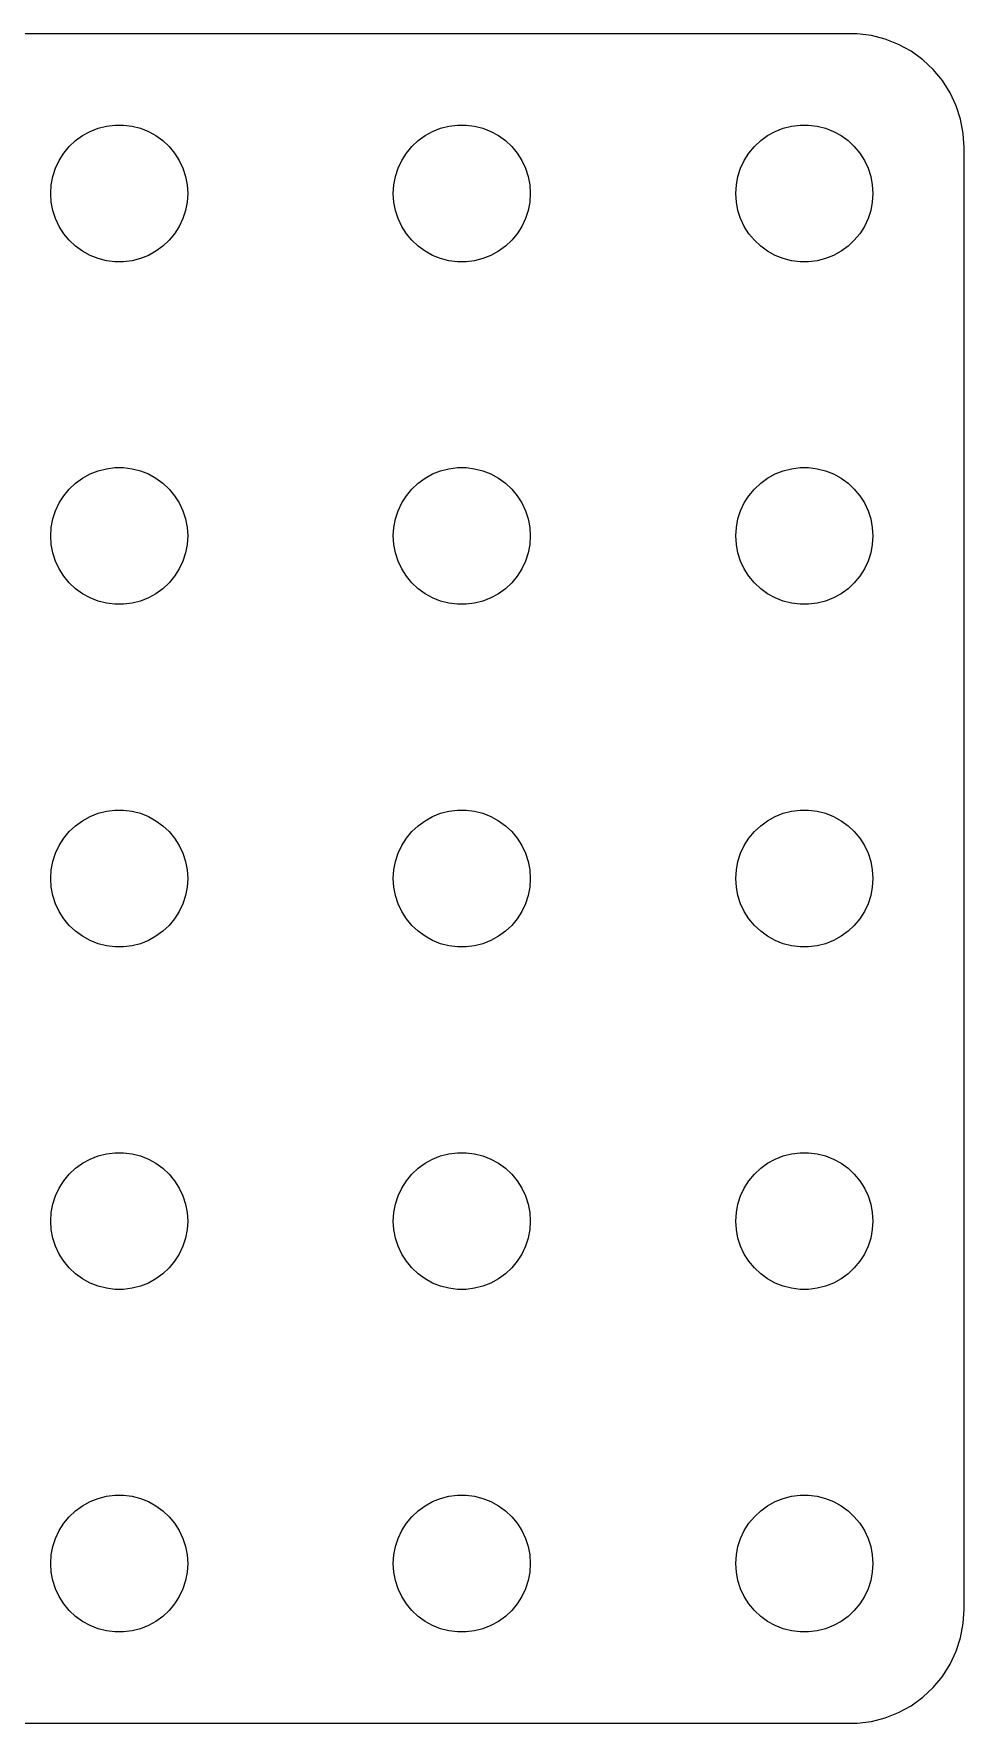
# Model space of a CAD drawing. Header units: metres. Extents: x -18 to 18, y 402 to 774.
# Drawn here: x -1.87 to 18.5, y 653.5 to 690.5 of the extents above; entities that cross this region are included whole.
import ezdxf

# ---------------------------------------------------------------- set-up
doc = ezdxf.new("R2010")
doc.units = ezdxf.units.M

msp = doc.modelspace()

# ---------------------------------------------------------------- linework, layer by layer
for p, q in [((16.157, 690.495), (-16.157, 690.495)), ((16.4684, 690.456), (16.157, 690.495)), ((16.7725, 690.378), (16.4684, 690.456)), ((17.0644, 690.262), (16.7725, 690.378)), ((17.3396, 690.111), (17.0644, 690.262)), ((17.5936, 689.926), (17.3396, 690.111)), ((17.8224, 689.711), (17.5936, 689.926)), ((18.0225, 689.469), (17.8224, 689.711)), ((18.1908, 689.204), (18.0225, 689.469)), ((18.3244, 688.92), (18.1908, 689.204)), ((18.4214, 688.622), (18.3244, 688.92)), ((-0.638657, 688.357), (-0.463516, 688.427)), ((-0.463516, 688.427), (-0.281067, 688.473)), ((-0.281067, 688.473), (-0.094177, 688.497)), ((-0.094177, 688.497), (0.094177, 688.497)), ((0.094177, 688.497), (0.281067, 688.473)), ((0.281067, 688.473), (0.463516, 688.427)), ((0.463516, 688.427), (0.638657, 688.357)), ((6.86133, 688.357), (7.03647, 688.427)), ((7.03647, 688.427), (7.21892, 688.473)), ((7.21892, 688.473), (7.40581, 688.497)), ((7.40581, 688.497), (7.59418, 688.497)), ((7.59418, 688.497), (7.78107, 688.473)), ((7.78107, 688.473), (7.96352, 688.427)), ((7.96352, 688.427), (8.13866, 688.357)), ((14.3613, 688.357), (14.5365, 688.427)), ((14.5365, 688.427), (14.7189, 688.473)), ((14.7189, 688.473), (14.9058, 688.497)), ((14.9058, 688.497), (15.0942, 688.497)), ((15.0942, 688.497), (15.2811, 688.473)), ((15.2811, 688.473), (15.4635, 688.427)), ((15.4635, 688.427), (15.6387, 688.357)), ((18.4803, 688.313), (18.4214, 688.622)), ((-1.21352, 687.882), (-1.09344, 688.027)), ((-1.09344, 688.027), (-0.956131, 688.156)), ((-0.956131, 688.156), (-0.803726, 688.266)), ((-0.803726, 688.266), (-0.638657, 688.357)), ((0.638657, 688.357), (0.803726, 688.266)), ((0.803726, 688.266), (0.956131, 688.156)), ((0.956131, 688.156), (1.09344, 688.027)), ((1.09344, 688.027), (1.21352, 687.882)), ((6.28647, 687.882), (6.40654, 688.027)), ((6.40654, 688.027), (6.54385, 688.156)), ((6.54385, 688.156), (6.69626, 688.266)), ((6.69626, 688.266), (6.86133, 688.357)), ((8.13866, 688.357), (8.30373, 688.266)), ((8.30373, 688.266), (8.45613, 688.156)), ((8.45613, 688.156), (8.59344, 688.027)), ((8.59344, 688.027), (8.71352, 687.882)), ((13.7865, 687.882), (13.9065, 688.027)), ((13.9065, 688.027), (14.0439, 688.156)), ((14.0439, 688.156), (14.1963, 688.266)), ((14.1963, 688.266), (14.3613, 688.357)), ((15.6387, 688.357), (15.8037, 688.266)), ((15.8037, 688.266), (15.9561, 688.156)), ((15.9561, 688.156), (16.0934, 688.027)), ((16.0934, 688.027), (16.2135, 687.882)), ((18.5, 688), (18.4803, 688.313)), ((-1.39465, 687.552), (-1.31445, 687.723)), ((-1.31445, 687.723), (-1.21352, 687.882)), ((1.21352, 687.882), (1.31445, 687.723)), ((1.31445, 687.723), (1.39465, 687.552)), ((6.10533, 687.552), (6.18553, 687.723)), ((6.18553, 687.723), (6.28647, 687.882)), ((8.71352, 687.882), (8.81445, 687.723)), ((8.81445, 687.723), (8.89465, 687.552)), ((13.6053, 687.552), (13.6855, 687.723)), ((13.6855, 687.723), (13.7865, 687.882)), ((16.2135, 687.882), (16.3145, 687.723)), ((16.3145, 687.723), (16.3947, 687.552)), ((18.5, 656), (18.5, 688)), ((-1.48816, 687.188), (-1.45287, 687.373)), ((-1.45287, 687.373), (-1.39465, 687.552)), ((1.39465, 687.552), (1.45287, 687.373)), ((1.45287, 687.373), (1.48816, 687.188)), ((6.01183, 687.188), (6.04712, 687.373)), ((6.04712, 687.373), (6.10533, 687.552)), ((8.89465, 687.552), (8.95287, 687.373)), ((8.95287, 687.373), (8.98816, 687.188)), ((13.5118, 687.188), (13.5471, 687.373)), ((13.5471, 687.373), (13.6053, 687.552)), ((16.3947, 687.552), (16.4529, 687.373)), ((16.4529, 687.373), (16.4882, 687.188)), ((-1.5, 687), (-1.48816, 687.188)), ((-1.48816, 686.812), (-1.5, 687)), ((1.48816, 687.188), (1.5, 687)), ((1.5, 687), (1.48816, 686.812)), ((6, 687), (6.01183, 687.188)), ((6.01183, 686.812), (6, 687)), ((8.98816, 687.188), (9, 687)), ((9, 687), (8.98816, 686.812)), ((13.5, 687), (13.5118, 687.188)), ((13.5118, 686.812), (13.5, 687)), ((16.4882, 687.188), (16.5, 687)), ((16.5, 687), (16.4882, 686.812)), ((-1.45287, 686.627), (-1.48816, 686.812)), ((-1.39465, 686.448), (-1.45287, 686.627)), ((1.45287, 686.627), (1.39465, 686.448)), ((1.48816, 686.812), (1.45287, 686.627)), ((6.04712, 686.627), (6.01183, 686.812)), ((6.10533, 686.448), (6.04712, 686.627)), ((8.95287, 686.627), (8.89465, 686.448)), ((8.98816, 686.812), (8.95287, 686.627)), ((13.5471, 686.627), (13.5118, 686.812)), ((13.6053, 686.448), (13.5471, 686.627)), ((16.4529, 686.627), (16.3947, 686.448)), ((16.4882, 686.812), (16.4529, 686.627)), ((-1.31445, 686.277), (-1.39465, 686.448)), ((-1.21352, 686.118), (-1.31445, 686.277)), ((1.31445, 686.277), (1.21352, 686.118)), ((1.39465, 686.448), (1.31445, 686.277)), ((6.18553, 686.277), (6.10533, 686.448)), ((6.28647, 686.118), (6.18553, 686.277)), ((8.81445, 686.277), (8.71352, 686.118)), ((8.89465, 686.448), (8.81445, 686.277)), ((13.6855, 686.277), (13.6053, 686.448)), ((13.7865, 686.118), (13.6855, 686.277)), ((16.3145, 686.277), (16.2135, 686.118)), ((16.3947, 686.448), (16.3145, 686.277)), ((-1.09344, 685.973), (-1.21352, 686.118)), ((-0.956131, 685.844), (-1.09344, 685.973)), ((-0.803726, 685.734), (-0.956131, 685.844)), ((0.956131, 685.844), (0.803726, 685.734)), ((1.09344, 685.973), (0.956131, 685.844)), ((1.21352, 686.118), (1.09344, 685.973)), ((6.40654, 685.973), (6.28647, 686.118)), ((6.54385, 685.844), (6.40654, 685.973)), ((6.69626, 685.734), (6.54385, 685.844)), ((8.45613, 685.844), (8.30373, 685.734)), ((8.59344, 685.973), (8.45613, 685.844)), ((8.71352, 686.118), (8.59344, 685.973)), ((13.9065, 685.973), (13.7865, 686.118)), ((14.0439, 685.844), (13.9065, 685.973)), ((14.1963, 685.734), (14.0439, 685.844)), ((15.9561, 685.844), (15.8037, 685.734)), ((16.0934, 685.973), (15.9561, 685.844)), ((16.2135, 686.118), (16.0934, 685.973)), ((-0.638657, 685.643), (-0.803726, 685.734)), ((-0.463516, 685.573), (-0.638657, 685.643)), ((-0.281067, 685.527), (-0.463516, 685.573)), ((-0.094177, 685.503), (-0.281067, 685.527)), ((0.094177, 685.503), (-0.094177, 685.503)), ((0.281067, 685.527), (0.094177, 685.503)), ((0.463516, 685.573), (0.281067, 685.527)), ((0.638657, 685.643), (0.463516, 685.573)), ((0.803726, 685.734), (0.638657, 685.643)), ((6.86133, 685.643), (6.69626, 685.734)), ((7.03647, 685.573), (6.86133, 685.643)), ((7.21892, 685.527), (7.03647, 685.573)), ((7.40581, 685.503), (7.21892, 685.527)), ((7.59418, 685.503), (7.40581, 685.503)), ((7.78107, 685.527), (7.59418, 685.503)), ((7.96352, 685.573), (7.78107, 685.527)), ((8.13866, 685.643), (7.96352, 685.573)), ((8.30373, 685.734), (8.13866, 685.643)), ((14.3613, 685.643), (14.1963, 685.734)), ((14.5365, 685.573), (14.3613, 685.643)), ((14.7189, 685.527), (14.5365, 685.573)), ((14.9058, 685.503), (14.7189, 685.527)), ((15.0942, 685.503), (14.9058, 685.503)), ((15.2811, 685.527), (15.0942, 685.503)), ((15.4635, 685.573), (15.2811, 685.527)), ((15.6387, 685.643), (15.4635, 685.573)), ((15.8037, 685.734), (15.6387, 685.643)), ((-0.281067, 680.973), (-0.094177, 680.997)), ((-0.094177, 680.997), (0.094177, 680.997)), ((0.094177, 680.997), (0.281067, 680.973)), ((7.21892, 680.973), (7.40581, 680.997)), ((7.40581, 680.997), (7.59418, 680.997)), ((7.59418, 680.997), (7.78107, 680.973)), ((14.7189, 680.973), (14.9058, 680.997)), ((14.9058, 680.997), (15.0942, 680.997)), ((15.0942, 680.997), (15.2811, 680.973)), ((-1.09344, 680.527), (-0.956131, 680.656)), ((-0.956131, 680.656), (-0.803726, 680.766)), ((-0.803726, 680.766), (-0.638657, 680.857)), ((-0.638657, 680.857), (-0.463516, 680.927)), ((-0.463516, 680.927), (-0.281067, 680.973)), ((0.281067, 680.973), (0.463516, 680.927)), ((0.463516, 680.927), (0.638657, 680.857)), ((0.638657, 680.857), (0.803726, 680.766)), ((0.803726, 680.766), (0.956131, 680.656)), ((0.956131, 680.656), (1.09344, 680.527)), ((6.40654, 680.527), (6.54385, 680.656)), ((6.54385, 680.656), (6.69626, 680.766)), ((6.69626, 680.766), (6.86133, 680.857)), ((6.86133, 680.857), (7.03647, 680.927)), ((7.03647, 680.927), (7.21892, 680.973)), ((7.78107, 680.973), (7.96352, 680.927)), ((7.96352, 680.927), (8.13866, 680.857)), ((8.13866, 680.857), (8.30373, 680.766)), ((8.30373, 680.766), (8.45613, 680.656)), ((8.45613, 680.656), (8.59344, 680.527)), ((13.9065, 680.527), (14.0439, 680.656)), ((14.0439, 680.656), (14.1963, 680.766)), ((14.1963, 680.766), (14.3613, 680.857)), ((14.3613, 680.857), (14.5365, 680.927)), ((14.5365, 680.927), (14.7189, 680.973)), ((15.2811, 680.973), (15.4635, 680.927)), ((15.4635, 680.927), (15.6387, 680.857)), ((15.6387, 680.857), (15.8037, 680.766)), ((15.8037, 680.766), (15.9561, 680.656)), ((15.9561, 680.656), (16.0934, 680.527)), ((-1.31445, 680.223), (-1.21352, 680.382)), ((-1.21352, 680.382), (-1.09344, 680.527)), ((1.09344, 680.527), (1.21352, 680.382)), ((1.21352, 680.382), (1.31445, 680.223)), ((6.18553, 680.223), (6.28647, 680.382)), ((6.28647, 680.382), (6.40654, 680.527)), ((8.59344, 680.527), (8.71352, 680.382)), ((8.71352, 680.382), (8.81445, 680.223)), ((13.6855, 680.223), (13.7865, 680.382)), ((13.7865, 680.382), (13.9065, 680.527)), ((16.0934, 680.527), (16.2135, 680.382)), ((16.2135, 680.382), (16.3145, 680.223)), ((-1.45287, 679.873), (-1.39465, 680.052)), ((-1.39465, 680.052), (-1.31445, 680.223)), ((1.31445, 680.223), (1.39465, 680.052)), ((1.39465, 680.052), (1.45287, 679.873)), ((6.04712, 679.873), (6.10533, 680.052)), ((6.10533, 680.052), (6.18553, 680.223)), ((8.81445, 680.223), (8.89465, 680.052)), ((8.89465, 680.052), (8.95287, 679.873)), ((13.5471, 679.873), (13.6053, 680.052)), ((13.6053, 680.052), (13.6855, 680.223)), ((16.3145, 680.223), (16.3947, 680.052)), ((16.3947, 680.052), (16.4529, 679.873)), ((-1.5, 679.5), (-1.48816, 679.688)), ((-1.48816, 679.688), (-1.45287, 679.873)), ((1.45287, 679.873), (1.48816, 679.688)), ((1.48816, 679.688), (1.5, 679.5)), ((6, 679.5), (6.01183, 679.688)), ((6.01183, 679.688), (6.04712, 679.873)), ((8.95287, 679.873), (8.98816, 679.688)), ((8.98816, 679.688), (9, 679.5)), ((13.5, 679.5), (13.5118, 679.688)), ((13.5118, 679.688), (13.5471, 679.873)), ((16.4529, 679.873), (16.4882, 679.688)), ((16.4882, 679.688), (16.5, 679.5)), ((-1.48816, 679.312), (-1.5, 679.5)), ((-1.45287, 679.127), (-1.48816, 679.312)), ((1.48816, 679.312), (1.45287, 679.127)), ((1.5, 679.5), (1.48816, 679.312)), ((6.01183, 679.312), (6, 679.5)), ((6.04712, 679.127), (6.01183, 679.312)), ((8.98816, 679.312), (8.95287, 679.127)), ((9, 679.5), (8.98816, 679.312)), ((13.5118, 679.312), (13.5, 679.5)), ((13.5471, 679.127), (13.5118, 679.312)), ((16.4882, 679.312), (16.4529, 679.127)), ((16.5, 679.5), (16.4882, 679.312)), ((-1.39465, 678.948), (-1.45287, 679.127)), ((-1.31445, 678.777), (-1.39465, 678.948)), ((-1.21352, 678.618), (-1.31445, 678.777)), ((1.31445, 678.777), (1.21352, 678.618)), ((1.39465, 678.948), (1.31445, 678.777)), ((1.45287, 679.127), (1.39465, 678.948)), ((6.10533, 678.948), (6.04712, 679.127)), ((6.18553, 678.777), (6.10533, 678.948)), ((6.28647, 678.618), (6.18553, 678.777)), ((8.81445, 678.777), (8.71352, 678.618)), ((8.89465, 678.948), (8.81445, 678.777)), ((8.95287, 679.127), (8.89465, 678.948)), ((13.6053, 678.948), (13.5471, 679.127)), ((13.6855, 678.777), (13.6053, 678.948)), ((13.7865, 678.618), (13.6855, 678.777)), ((16.3145, 678.777), (16.2135, 678.618)), ((16.3947, 678.948), (16.3145, 678.777)), ((16.4529, 679.127), (16.3947, 678.948)), ((-1.09344, 678.473), (-1.21352, 678.618)), ((-0.956131, 678.344), (-1.09344, 678.473)), ((1.09344, 678.473), (0.956131, 678.344)), ((1.21352, 678.618), (1.09344, 678.473)), ((6.40654, 678.473), (6.28647, 678.618)), ((6.54385, 678.344), (6.40654, 678.473)), ((8.59344, 678.473), (8.45613, 678.344)), ((8.71352, 678.618), (8.59344, 678.473)), ((13.9065, 678.473), (13.7865, 678.618)), ((14.0439, 678.344), (13.9065, 678.473)), ((16.0934, 678.473), (15.9561, 678.344)), ((16.2135, 678.618), (16.0934, 678.473)), ((-0.803726, 678.234), (-0.956131, 678.344)), ((-0.638657, 678.143), (-0.803726, 678.234)), ((-0.463516, 678.073), (-0.638657, 678.143)), ((-0.281067, 678.027), (-0.463516, 678.073)), ((-0.094177, 678.003), (-0.281067, 678.027)), ((0.281067, 678.027), (0.094177, 678.003)), ((0.463516, 678.073), (0.281067, 678.027)), ((0.638657, 678.143), (0.463516, 678.073)), ((0.803726, 678.234), (0.638657, 678.143)), ((0.956131, 678.344), (0.803726, 678.234)), ((6.69626, 678.234), (6.54385, 678.344)), ((6.86133, 678.143), (6.69626, 678.234)), ((7.03647, 678.073), (6.86133, 678.143)), ((7.21892, 678.027), (7.03647, 678.073)), ((7.40581, 678.003), (7.21892, 678.027)), ((7.78107, 678.027), (7.59418, 678.003)), ((7.96352, 678.073), (7.78107, 678.027)), ((8.13866, 678.143), (7.96352, 678.073)), ((8.30373, 678.234), (8.13866, 678.143)), ((8.45613, 678.344), (8.30373, 678.234)), ((14.1963, 678.234), (14.0439, 678.344)), ((14.3613, 678.143), (14.1963, 678.234)), ((14.5365, 678.073), (14.3613, 678.143)), ((14.7189, 678.027), (14.5365, 678.073)), ((14.9058, 678.003), (14.7189, 678.027)), ((15.2811, 678.027), (15.0942, 678.003)), ((15.4635, 678.073), (15.2811, 678.027)), ((15.6387, 678.143), (15.4635, 678.073)), ((15.8037, 678.234), (15.6387, 678.143)), ((15.9561, 678.344), (15.8037, 678.234)), ((0.094177, 678.003), (-0.094177, 678.003)), ((7.59418, 678.003), (7.40581, 678.003)), ((15.0942, 678.003), (14.9058, 678.003)), ((-0.956131, 673.156), (-0.803726, 673.266)), ((-0.803726, 673.266), (-0.638657, 673.357)), ((-0.638657, 673.357), (-0.463516, 673.427)), ((-0.463516, 673.427), (-0.281067, 673.473)), ((-0.281067, 673.473), (-0.094177, 673.497)), ((-0.094177, 673.497), (0.094177, 673.497)), ((0.094177, 673.497), (0.281067, 673.473)), ((0.281067, 673.473), (0.463516, 673.427)), ((0.463516, 673.427), (0.638657, 673.357)), ((0.638657, 673.357), (0.803726, 673.266)), ((0.803726, 673.266), (0.956131, 673.156)), ((6.54385, 673.156), (6.69626, 673.266)), ((6.69626, 673.266), (6.86133, 673.357)), ((6.86133, 673.357), (7.03647, 673.427)), ((7.03647, 673.427), (7.21892, 673.473)), ((7.21892, 673.473), (7.40581, 673.497)), ((7.40581, 673.497), (7.59418, 673.497)), ((7.59418, 673.497), (7.78107, 673.473)), ((7.78107, 673.473), (7.96352, 673.427)), ((7.96352, 673.427), (8.13866, 673.357)), ((8.13866, 673.357), (8.30373, 673.266)), ((8.30373, 673.266), (8.45613, 673.156)), ((14.0439, 673.156), (14.1963, 673.266)), ((14.1963, 673.266), (14.3613, 673.357)), ((14.3613, 673.357), (14.5365, 673.427)), ((14.5365, 673.427), (14.7189, 673.473)), ((14.7189, 673.473), (14.9058, 673.497)), ((14.9058, 673.497), (15.0942, 673.497)), ((15.0942, 673.497), (15.2811, 673.473)), ((15.2811, 673.473), (15.4635, 673.427)), ((15.4635, 673.427), (15.6387, 673.357)), ((15.6387, 673.357), (15.8037, 673.266)), ((15.8037, 673.266), (15.9561, 673.156)), ((-1.31445, 672.723), (-1.21352, 672.882)), ((-1.21352, 672.882), (-1.09344, 673.027)), ((-1.09344, 673.027), (-0.956131, 673.156)), ((0.956131, 673.156), (1.09344, 673.027)), ((1.09344, 673.027), (1.21352, 672.882)), ((1.21352, 672.882), (1.31445, 672.723)), ((6.18553, 672.723), (6.28647, 672.882)), ((6.28647, 672.882), (6.40654, 673.027)), ((6.40654, 673.027), (6.54385, 673.156)), ((8.45613, 673.156), (8.59344, 673.027)), ((8.59344, 673.027), (8.71352, 672.882)), ((8.71352, 672.882), (8.81445, 672.723)), ((13.6855, 672.723), (13.7865, 672.882)), ((13.7865, 672.882), (13.9065, 673.027)), ((13.9065, 673.027), (14.0439, 673.156)), ((15.9561, 673.156), (16.0934, 673.027)), ((16.0934, 673.027), (16.2135, 672.882)), ((16.2135, 672.882), (16.3145, 672.723)), ((-1.45287, 672.373), (-1.39465, 672.552)), ((-1.39465, 672.552), (-1.31445, 672.723)), ((1.31445, 672.723), (1.39465, 672.552)), ((1.39465, 672.552), (1.45287, 672.373)), ((6.04712, 672.373), (6.10533, 672.552)), ((6.10533, 672.552), (6.18553, 672.723)), ((8.81445, 672.723), (8.89465, 672.552)), ((8.89465, 672.552), (8.95287, 672.373)), ((13.5471, 672.373), (13.6053, 672.552)), ((13.6053, 672.552), (13.6855, 672.723)), ((16.3145, 672.723), (16.3947, 672.552)), ((16.3947, 672.552), (16.4529, 672.373)), ((-1.5, 672), (-1.48816, 672.188)), ((-1.48816, 672.188), (-1.45287, 672.373)), ((1.45287, 672.373), (1.48816, 672.188)), ((1.48816, 672.188), (1.5, 672)), ((6, 672), (6.01183, 672.188)), ((6.01183, 672.188), (6.04712, 672.373)), ((8.95287, 672.373), (8.98816, 672.188)), ((8.98816, 672.188), (9, 672)), ((13.5, 672), (13.5118, 672.188)), ((13.5118, 672.188), (13.5471, 672.373)), ((16.4529, 672.373), (16.4882, 672.188)), ((16.4882, 672.188), (16.5, 672)), ((-1.48816, 671.812), (-1.5, 672)), ((-1.45287, 671.627), (-1.48816, 671.812)), ((1.48816, 671.812), (1.45287, 671.627)), ((1.5, 672), (1.48816, 671.812)), ((6.01183, 671.812), (6, 672)), ((6.04712, 671.627), (6.01183, 671.812)), ((8.98816, 671.812), (8.95287, 671.627)), ((9, 672), (8.98816, 671.812)), ((13.5118, 671.812), (13.5, 672)), ((13.5471, 671.627), (13.5118, 671.812)), ((16.4882, 671.812), (16.4529, 671.627)), ((16.5, 672), (16.4882, 671.812)), ((-1.39465, 671.448), (-1.45287, 671.627)), ((-1.31445, 671.277), (-1.39465, 671.448)), ((1.39465, 671.448), (1.31445, 671.277)), ((1.45287, 671.627), (1.39465, 671.448)), ((6.10533, 671.448), (6.04712, 671.627)), ((6.18553, 671.277), (6.10533, 671.448)), ((8.89465, 671.448), (8.81445, 671.277)), ((8.95287, 671.627), (8.89465, 671.448)), ((13.6053, 671.448), (13.5471, 671.627)), ((13.6855, 671.277), (13.6053, 671.448)), ((16.3947, 671.448), (16.3145, 671.277)), ((16.4529, 671.627), (16.3947, 671.448)), ((-1.21352, 671.118), (-1.31445, 671.277)), ((-1.09344, 670.973), (-1.21352, 671.118)), ((1.21352, 671.118), (1.09344, 670.973)), ((1.31445, 671.277), (1.21352, 671.118)), ((6.28647, 671.118), (6.18553, 671.277)), ((6.40654, 670.973), (6.28647, 671.118)), ((8.71352, 671.118), (8.59344, 670.973)), ((8.81445, 671.277), (8.71352, 671.118)), ((13.7865, 671.118), (13.6855, 671.277)), ((13.9065, 670.973), (13.7865, 671.118)), ((16.2135, 671.118), (16.0934, 670.973)), ((16.3145, 671.277), (16.2135, 671.118)), ((-0.956131, 670.844), (-1.09344, 670.973)), ((-0.803726, 670.734), (-0.956131, 670.844)), ((-0.638657, 670.643), (-0.803726, 670.734)), ((-0.463516, 670.573), (-0.638657, 670.643)), ((0.638657, 670.643), (0.463516, 670.573)), ((0.803726, 670.734), (0.638657, 670.643)), ((0.956131, 670.844), (0.803726, 670.734)), ((1.09344, 670.973), (0.956131, 670.844)), ((6.54385, 670.844), (6.40654, 670.973)), ((6.69626, 670.734), (6.54385, 670.844)), ((6.86133, 670.643), (6.69626, 670.734)), ((7.03647, 670.573), (6.86133, 670.643)), ((8.13866, 670.643), (7.96352, 670.573)), ((8.30373, 670.734), (8.13866, 670.643)), ((8.45613, 670.844), (8.30373, 670.734)), ((8.59344, 670.973), (8.45613, 670.844)), ((14.0439, 670.844), (13.9065, 670.973)), ((14.1963, 670.734), (14.0439, 670.844)), ((14.3613, 670.643), (14.1963, 670.734)), ((14.5365, 670.573), (14.3613, 670.643)), ((15.6387, 670.643), (15.4635, 670.573)), ((15.8037, 670.734), (15.6387, 670.643)), ((15.9561, 670.844), (15.8037, 670.734)), ((16.0934, 670.973), (15.9561, 670.844)), ((-0.281067, 670.527), (-0.463516, 670.573)), ((-0.094177, 670.503), (-0.281067, 670.527)), ((0.094177, 670.503), (-0.094177, 670.503)), ((0.281067, 670.527), (0.094177, 670.503)), ((0.463516, 670.573), (0.281067, 670.527)), ((7.21892, 670.527), (7.03647, 670.573)), ((7.40581, 670.503), (7.21892, 670.527)), ((7.59418, 670.503), (7.40581, 670.503)), ((7.78107, 670.527), (7.59418, 670.503)), ((7.96352, 670.573), (7.78107, 670.527)), ((14.7189, 670.527), (14.5365, 670.573)), ((14.9058, 670.503), (14.7189, 670.527)), ((15.0942, 670.503), (14.9058, 670.503)), ((15.2811, 670.527), (15.0942, 670.503)), ((15.4635, 670.573), (15.2811, 670.527)), ((-0.803726, 665.766), (-0.638657, 665.857)), ((-0.638657, 665.857), (-0.463516, 665.927)), ((-0.463516, 665.927), (-0.281067, 665.973)), ((-0.281067, 665.973), (-0.094177, 665.997)), ((-0.094177, 665.997), (0.094177, 665.997)), ((0.094177, 665.997), (0.281067, 665.973)), ((0.281067, 665.973), (0.463516, 665.927)), ((0.463516, 665.927), (0.638657, 665.857)), ((0.638657, 665.857), (0.803726, 665.766)), ((6.69626, 665.766), (6.86133, 665.857)), ((6.86133, 665.857), (7.03647, 665.927)), ((7.03647, 665.927), (7.21892, 665.973)), ((7.21892, 665.973), (7.40581, 665.997)), ((7.40581, 665.997), (7.59418, 665.997)), ((7.59418, 665.997), (7.78107, 665.973)), ((7.78107, 665.973), (7.96352, 665.927)), ((7.96352, 665.927), (8.13866, 665.857)), ((8.13866, 665.857), (8.30373, 665.766)), ((14.1963, 665.766), (14.3613, 665.857)), ((14.3613, 665.857), (14.5365, 665.927)), ((14.5365, 665.927), (14.7189, 665.973)), ((14.7189, 665.973), (14.9058, 665.997)), ((14.9058, 665.997), (15.0942, 665.997)), ((15.0942, 665.997), (15.2811, 665.973)), ((15.2811, 665.973), (15.4635, 665.927)), ((15.4635, 665.927), (15.6387, 665.857)), ((15.6387, 665.857), (15.8037, 665.766)), ((-1.21352, 665.382), (-1.09344, 665.527)), ((-1.09344, 665.527), (-0.956131, 665.656)), ((-0.956131, 665.656), (-0.803726, 665.766)), ((0.803726, 665.766), (0.956131, 665.656)), ((0.956131, 665.656), (1.09344, 665.527)), ((1.09344, 665.527), (1.21352, 665.382)), ((6.28647, 665.382), (6.40654, 665.527)), ((6.40654, 665.527), (6.54385, 665.656)), ((6.54385, 665.656), (6.69626, 665.766)), ((8.30373, 665.766), (8.45613, 665.656)), ((8.45613, 665.656), (8.59344, 665.527)), ((8.59344, 665.527), (8.71352, 665.382)), ((13.7865, 665.382), (13.9065, 665.527)), ((13.9065, 665.527), (14.0439, 665.656)), ((14.0439, 665.656), (14.1963, 665.766)), ((15.8037, 665.766), (15.9561, 665.656)), ((15.9561, 665.656), (16.0934, 665.527)), ((16.0934, 665.527), (16.2135, 665.382)), ((-1.39465, 665.052), (-1.31445, 665.223)), ((-1.31445, 665.223), (-1.21352, 665.382)), ((1.21352, 665.382), (1.31445, 665.223)), ((1.31445, 665.223), (1.39465, 665.052)), ((6.10533, 665.052), (6.18553, 665.223)), ((6.18553, 665.223), (6.28647, 665.382)), ((8.71352, 665.382), (8.81445, 665.223)), ((8.81445, 665.223), (8.89465, 665.052)), ((13.6053, 665.052), (13.6855, 665.223)), ((13.6855, 665.223), (13.7865, 665.382)), ((16.2135, 665.382), (16.3145, 665.223)), ((16.3145, 665.223), (16.3947, 665.052)), ((-1.48816, 664.688), (-1.45287, 664.873)), ((-1.45287, 664.873), (-1.39465, 665.052)), ((1.39465, 665.052), (1.45287, 664.873)), ((1.45287, 664.873), (1.48816, 664.688)), ((6.01183, 664.688), (6.04712, 664.873)), ((6.04712, 664.873), (6.10533, 665.052)), ((8.89465, 665.052), (8.95287, 664.873)), ((8.95287, 664.873), (8.98816, 664.688)), ((13.5118, 664.688), (13.5471, 664.873)), ((13.5471, 664.873), (13.6053, 665.052)), ((16.3947, 665.052), (16.4529, 664.873)), ((16.4529, 664.873), (16.4882, 664.688)), ((-1.5, 664.5), (-1.48816, 664.688)), ((-1.48816, 664.312), (-1.5, 664.5)), ((1.48816, 664.688), (1.5, 664.5)), ((1.5, 664.5), (1.48816, 664.312)), ((6, 664.5), (6.01183, 664.688)), ((6.01183, 664.312), (6, 664.5)), ((8.98816, 664.688), (9, 664.5)), ((9, 664.5), (8.98816, 664.312)), ((13.5, 664.5), (13.5118, 664.688)), ((13.5118, 664.312), (13.5, 664.5)), ((16.4882, 664.688), (16.5, 664.5)), ((16.5, 664.5), (16.4882, 664.312)), ((-1.45287, 664.127), (-1.48816, 664.312)), ((-1.39465, 663.948), (-1.45287, 664.127)), ((1.45287, 664.127), (1.39465, 663.948)), ((1.48816, 664.312), (1.45287, 664.127)), ((6.04712, 664.127), (6.01183, 664.312)), ((6.10533, 663.948), (6.04712, 664.127)), ((8.95287, 664.127), (8.89465, 663.948)), ((8.98816, 664.312), (8.95287, 664.127)), ((13.5471, 664.127), (13.5118, 664.312)), ((13.6053, 663.948), (13.5471, 664.127)), ((16.4529, 664.127), (16.3947, 663.948)), ((16.4882, 664.312), (16.4529, 664.127)), ((-1.31445, 663.777), (-1.39465, 663.948)), ((-1.21352, 663.618), (-1.31445, 663.777)), ((-1.09344, 663.473), (-1.21352, 663.618)), ((1.21352, 663.618), (1.09344, 663.473)), ((1.31445, 663.777), (1.21352, 663.618)), ((1.39465, 663.948), (1.31445, 663.777)), ((6.18553, 663.777), (6.10533, 663.948)), ((6.28647, 663.618), (6.18553, 663.777)), ((6.40654, 663.473), (6.28647, 663.618)), ((8.71352, 663.618), (8.59344, 663.473)), ((8.81445, 663.777), (8.71352, 663.618)), ((8.89465, 663.948), (8.81445, 663.777)), ((13.6855, 663.777), (13.6053, 663.948)), ((13.7865, 663.618), (13.6855, 663.777)), ((13.9065, 663.473), (13.7865, 663.618)), ((16.2135, 663.618), (16.0934, 663.473)), ((16.3145, 663.777), (16.2135, 663.618)), ((16.3947, 663.948), (16.3145, 663.777)), ((-0.956131, 663.344), (-1.09344, 663.473)), ((-0.803726, 663.234), (-0.956131, 663.344)), ((-0.638657, 663.143), (-0.803726, 663.234)), ((0.803726, 663.234), (0.638657, 663.143)), ((0.956131, 663.344), (0.803726, 663.234)), ((1.09344, 663.473), (0.956131, 663.344)), ((6.54385, 663.344), (6.40654, 663.473)), ((6.69626, 663.234), (6.54385, 663.344)), ((6.86133, 663.143), (6.69626, 663.234)), ((8.30373, 663.234), (8.13866, 663.143)), ((8.45613, 663.344), (8.30373, 663.234)), ((8.59344, 663.473), (8.45613, 663.344)), ((14.0439, 663.344), (13.9065, 663.473)), ((14.1963, 663.234), (14.0439, 663.344)), ((14.3613, 663.143), (14.1963, 663.234)), ((15.8037, 663.234), (15.6387, 663.143)), ((15.9561, 663.344), (15.8037, 663.234)), ((16.0934, 663.473), (15.9561, 663.344)), ((-0.463516, 663.073), (-0.638657, 663.143)), ((-0.281067, 663.027), (-0.463516, 663.073)), ((-0.094177, 663.003), (-0.281067, 663.027)), ((0.094177, 663.003), (-0.094177, 663.003)), ((0.281067, 663.027), (0.094177, 663.003)), ((0.463516, 663.073), (0.281067, 663.027)), ((0.638657, 663.143), (0.463516, 663.073)), ((7.03647, 663.073), (6.86133, 663.143)), ((7.21892, 663.027), (7.03647, 663.073)), ((7.40581, 663.003), (7.21892, 663.027)), ((7.59418, 663.003), (7.40581, 663.003)), ((7.78107, 663.027), (7.59418, 663.003)), ((7.96352, 663.073), (7.78107, 663.027)), ((8.13866, 663.143), (7.96352, 663.073)), ((14.5365, 663.073), (14.3613, 663.143)), ((14.7189, 663.027), (14.5365, 663.073)), ((14.9058, 663.003), (14.7189, 663.027)), ((15.0942, 663.003), (14.9058, 663.003)), ((15.2811, 663.027), (15.0942, 663.003)), ((15.4635, 663.073), (15.2811, 663.027)), ((15.6387, 663.143), (15.4635, 663.073)), ((-0.638657, 658.357), (-0.463516, 658.427)), ((-0.463516, 658.427), (-0.281067, 658.473)), ((-0.281067, 658.473), (-0.094177, 658.497)), ((-0.094177, 658.497), (0.094177, 658.497)), ((0.094177, 658.497), (0.281067, 658.473)), ((0.281067, 658.473), (0.463516, 658.427)), ((0.463516, 658.427), (0.638657, 658.357)), ((6.86133, 658.357), (7.03647, 658.427)), ((7.03647, 658.427), (7.21892, 658.473)), ((7.21892, 658.473), (7.40581, 658.497)), ((7.40581, 658.497), (7.59418, 658.497)), ((7.59418, 658.497), (7.78107, 658.473)), ((7.78107, 658.473), (7.96352, 658.427)), ((7.96352, 658.427), (8.13866, 658.357)), ((14.3613, 658.357), (14.5365, 658.427)), ((14.5365, 658.427), (14.7189, 658.473)), ((14.7189, 658.473), (14.9058, 658.497)), ((14.9058, 658.497), (15.0942, 658.497)), ((15.0942, 658.497), (15.2811, 658.473)), ((15.2811, 658.473), (15.4635, 658.427)), ((15.4635, 658.427), (15.6387, 658.357)), ((-1.09344, 658.027), (-0.956131, 658.156)), ((-0.956131, 658.156), (-0.803726, 658.266)), ((-0.803726, 658.266), (-0.638657, 658.357)), ((0.638657, 658.357), (0.803726, 658.266)), ((0.803726, 658.266), (0.956131, 658.156)), ((0.956131, 658.156), (1.09344, 658.027)), ((6.40654, 658.027), (6.54385, 658.156)), ((6.54385, 658.156), (6.69626, 658.266)), ((6.69626, 658.266), (6.86133, 658.357)), ((8.13866, 658.357), (8.30373, 658.266)), ((8.30373, 658.266), (8.45613, 658.156)), ((8.45613, 658.156), (8.59344, 658.027)), ((13.9065, 658.027), (14.0439, 658.156)), ((14.0439, 658.156), (14.1963, 658.266)), ((14.1963, 658.266), (14.3613, 658.357)), ((15.6387, 658.357), (15.8037, 658.266)), ((15.8037, 658.266), (15.9561, 658.156)), ((15.9561, 658.156), (16.0934, 658.027)), ((-1.39465, 657.552), (-1.31445, 657.723)), ((-1.31445, 657.723), (-1.21352, 657.882)), ((-1.21352, 657.882), (-1.09344, 658.027)), ((1.09344, 658.027), (1.21352, 657.882)), ((1.21352, 657.882), (1.31445, 657.723)), ((1.31445, 657.723), (1.39465, 657.552)), ((6.10533, 657.552), (6.18553, 657.723)), ((6.18553, 657.723), (6.28647, 657.882)), ((6.28647, 657.882), (6.40654, 658.027)), ((8.59344, 658.027), (8.71352, 657.882)), ((8.71352, 657.882), (8.81445, 657.723)), ((8.81445, 657.723), (8.89465, 657.552)), ((13.6053, 657.552), (13.6855, 657.723)), ((13.6855, 657.723), (13.7865, 657.882)), ((13.7865, 657.882), (13.9065, 658.027)), ((16.0934, 658.027), (16.2135, 657.882)), ((16.2135, 657.882), (16.3145, 657.723)), ((16.3145, 657.723), (16.3947, 657.552)), ((-1.48816, 657.188), (-1.45287, 657.373)), ((-1.45287, 657.373), (-1.39465, 657.552)), ((1.39465, 657.552), (1.45287, 657.373)), ((1.45287, 657.373), (1.48816, 657.188)), ((6.01183, 657.188), (6.04712, 657.373)), ((6.04712, 657.373), (6.10533, 657.552)), ((8.89465, 657.552), (8.95287, 657.373)), ((8.95287, 657.373), (8.98816, 657.188)), ((13.5118, 657.188), (13.5471, 657.373)), ((13.5471, 657.373), (13.6053, 657.552)), ((16.3947, 657.552), (16.4529, 657.373)), ((16.4529, 657.373), (16.4882, 657.188)), ((-1.5, 657), (-1.48816, 657.188)), ((-1.48816, 656.812), (-1.5, 657)), ((1.48816, 657.188), (1.5, 657)), ((1.5, 657), (1.48816, 656.812)), ((6, 657), (6.01183, 657.188)), ((6.01183, 656.812), (6, 657)), ((8.98816, 657.188), (9, 657)), ((9, 657), (8.98816, 656.812)), ((13.5, 657), (13.5118, 657.188)), ((13.5118, 656.812), (13.5, 657)), ((16.4882, 657.188), (16.5, 657)), ((16.5, 657), (16.4882, 656.812)), ((-1.45287, 656.627), (-1.48816, 656.812)), ((-1.39465, 656.448), (-1.45287, 656.627)), ((1.45287, 656.627), (1.39465, 656.448)), ((1.48816, 656.812), (1.45287, 656.627)), ((6.04712, 656.627), (6.01183, 656.812)), ((6.10533, 656.448), (6.04712, 656.627)), ((8.95287, 656.627), (8.89465, 656.448)), ((8.98816, 656.812), (8.95287, 656.627)), ((13.5471, 656.627), (13.5118, 656.812)), ((13.6053, 656.448), (13.5471, 656.627)), ((16.4529, 656.627), (16.3947, 656.448)), ((16.4882, 656.812), (16.4529, 656.627)), ((-1.31445, 656.277), (-1.39465, 656.448)), ((-1.21352, 656.118), (-1.31445, 656.277)), ((1.31445, 656.277), (1.21352, 656.118)), ((1.39465, 656.448), (1.31445, 656.277)), ((6.18553, 656.277), (6.10533, 656.448)), ((6.28647, 656.118), (6.18553, 656.277)), ((8.81445, 656.277), (8.71352, 656.118)), ((8.89465, 656.448), (8.81445, 656.277)), ((13.6855, 656.277), (13.6053, 656.448)), ((13.7865, 656.118), (13.6855, 656.277)), ((16.3145, 656.277), (16.2135, 656.118)), ((16.3947, 656.448), (16.3145, 656.277)), ((-1.09344, 655.973), (-1.21352, 656.118)), ((-0.956131, 655.844), (-1.09344, 655.973)), ((-0.803726, 655.734), (-0.956131, 655.844)), ((0.956131, 655.844), (0.803726, 655.734)), ((1.09344, 655.973), (0.956131, 655.844)), ((1.21352, 656.118), (1.09344, 655.973)), ((6.40654, 655.973), (6.28647, 656.118)), ((6.54385, 655.844), (6.40654, 655.973)), ((6.69626, 655.734), (6.54385, 655.844)), ((8.45613, 655.844), (8.30373, 655.734)), ((8.59344, 655.973), (8.45613, 655.844)), ((8.71352, 656.118), (8.59344, 655.973)), ((13.9065, 655.973), (13.7865, 656.118)), ((14.0439, 655.844), (13.9065, 655.973)), ((14.1963, 655.734), (14.0439, 655.844)), ((15.9561, 655.844), (15.8037, 655.734)), ((16.0934, 655.973), (15.9561, 655.844)), ((16.2135, 656.118), (16.0934, 655.973)), ((18.4803, 655.687), (18.5, 656)), ((-0.638657, 655.643), (-0.803726, 655.734)), ((-0.463516, 655.573), (-0.638657, 655.643)), ((-0.281067, 655.527), (-0.463516, 655.573)), ((-0.094177, 655.503), (-0.281067, 655.527)), ((0.094177, 655.503), (-0.094177, 655.503)), ((0.281067, 655.527), (0.094177, 655.503)), ((0.463516, 655.573), (0.281067, 655.527)), ((0.638657, 655.643), (0.463516, 655.573)), ((0.803726, 655.734), (0.638657, 655.643)), ((6.86133, 655.643), (6.69626, 655.734)), ((7.03647, 655.573), (6.86133, 655.643)), ((7.21892, 655.527), (7.03647, 655.573)), ((7.40581, 655.503), (7.21892, 655.527)), ((7.59418, 655.503), (7.40581, 655.503)), ((7.78107, 655.527), (7.59418, 655.503)), ((7.96352, 655.573), (7.78107, 655.527)), ((8.13866, 655.643), (7.96352, 655.573)), ((8.30373, 655.734), (8.13866, 655.643)), ((14.3613, 655.643), (14.1963, 655.734)), ((14.5365, 655.573), (14.3613, 655.643)), ((14.7189, 655.527), (14.5365, 655.573)), ((14.9058, 655.503), (14.7189, 655.527)), ((15.0942, 655.503), (14.9058, 655.503)), ((15.2811, 655.527), (15.0942, 655.503)), ((15.4635, 655.573), (15.2811, 655.527)), ((15.6387, 655.643), (15.4635, 655.573)), ((15.8037, 655.734), (15.6387, 655.643)), ((18.4214, 655.378), (18.4803, 655.687)), ((18.3244, 655.08), (18.4214, 655.378)), ((18.0225, 654.531), (18.1908, 654.796)), ((18.1908, 654.796), (18.3244, 655.08)), ((17.8224, 654.289), (18.0225, 654.531)), ((17.3396, 653.889), (17.5936, 654.074)), ((17.5936, 654.074), (17.8224, 654.289)), ((16.4684, 653.544), (16.7725, 653.622)), ((16.7725, 653.622), (17.0644, 653.738)), ((17.0644, 653.738), (17.3396, 653.889)), ((-16.157, 653.505), (16.157, 653.505)), ((16.157, 653.505), (16.4684, 653.544))]:
    msp.add_line(p, q)

doc.saveas('drawing.dxf')
